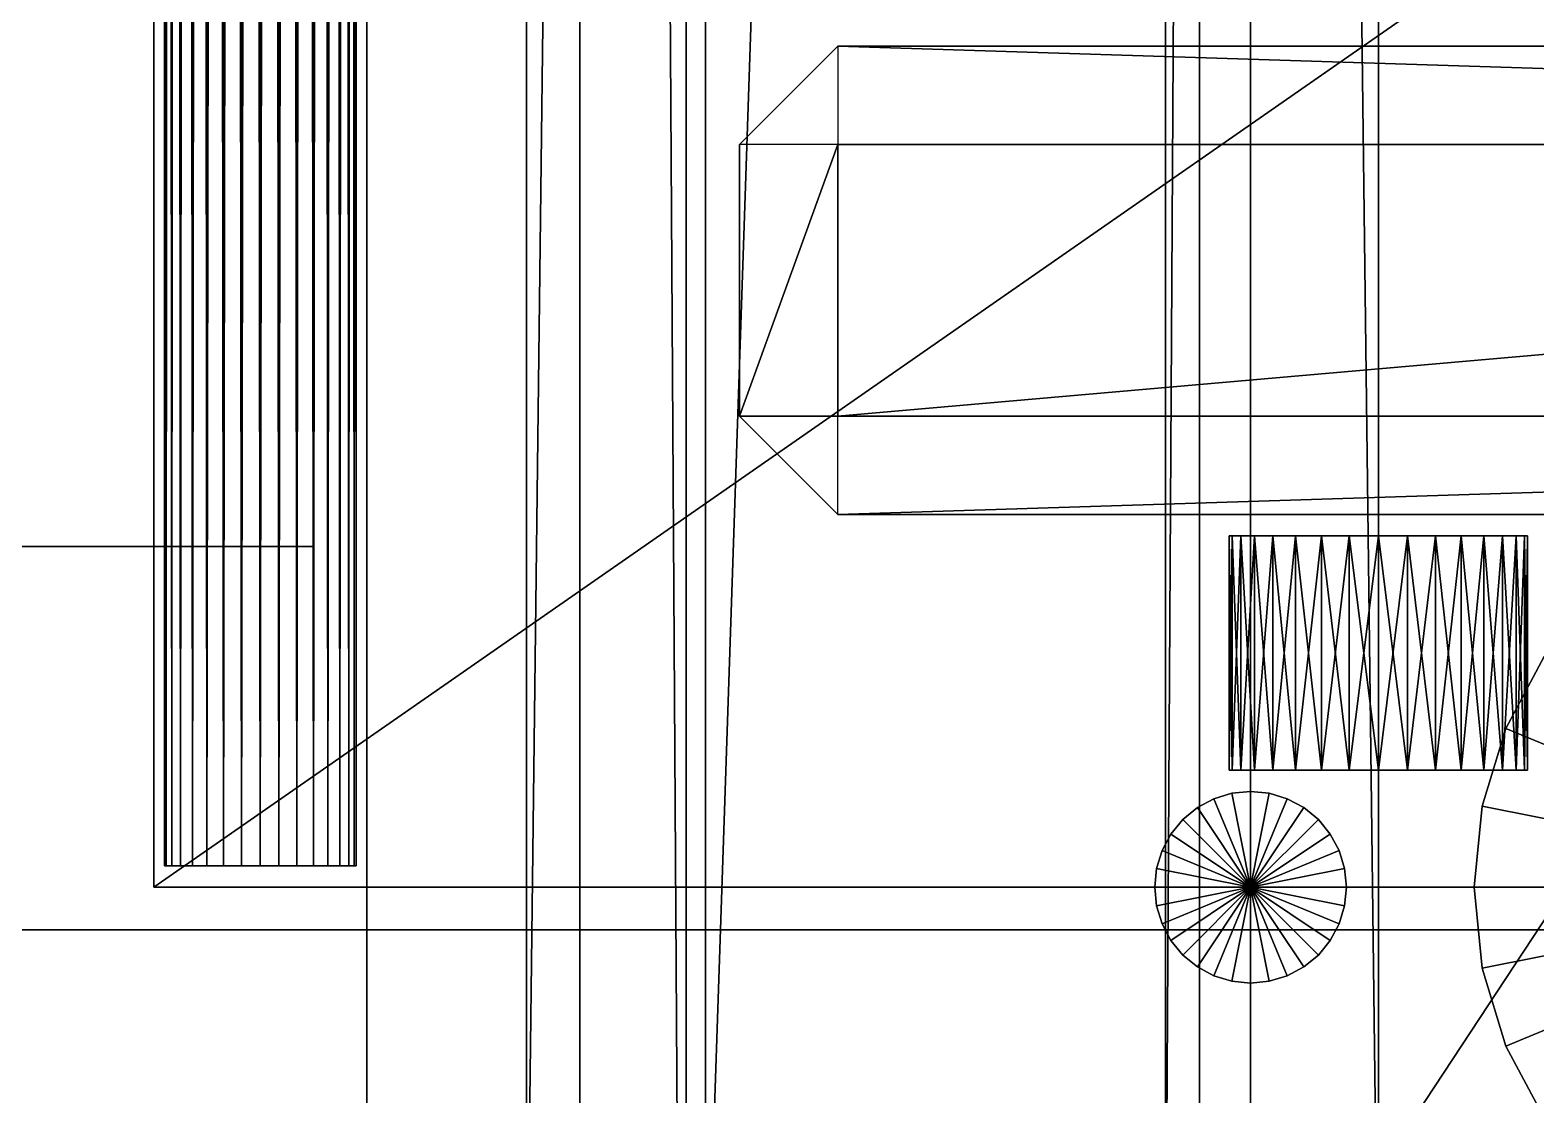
# Model space of a CAD drawing. Header units: millimetres. Extents: x -18 to 4450, y -985 to 970.
# Drawn here: x 123.4 to 264.8, y -661.5 to -561.5 of the extents above; entities that cross this region are included whole.
import ezdxf

# ---------------------------------------------------------------- set-up
doc = ezdxf.new("R2010")
doc.units = ezdxf.units.MM
for name, color, linetype in [('as_fitted_routes__j40_rt_010_headlamp_marker_horn_aux_lamp_branch_front_lamp_cross_loom', 1, 'CONTINUOUS'), ('body__grille_panel', 40, 'CONTINUOUS'), ('body__hood_closed_reference', 40, 'CONTINUOUS'), ('body__hood_crowned_closed_skin', 40, 'CONTINUOUS'), ('body__hood_front_rolled_lip_surface', 8, 'CONTINUOUS'), ('body__left_front_fender_rolled_upper_crown', 50, 'CONTINUOUS'), ('body__left_front_fender_sloped_outer_skin', 40, 'CONTINUOUS'), ('chassis__front_bumper', 250, 'CONTINUOUS'), ('chassis__left_front_bumper_stay_bolt_2', 9, 'CONTINUOUS'), ('chassis__left_front_bumper_stay_outer_plate', 251, 'CONTINUOUS'), ('front_detail__left_front_fender_turn_signal_lens', 30, 'CONTINUOUS'), ('front_detail__left_front_fender_turn_signal_screw_front', 9, 'CONTINUOUS')]:
    doc.layers.add(name, color=color, linetype=linetype)

msp = doc.modelspace()

# ---------------------------------------------------------------- linework, layer by layer
at = {"layer": 'as_fitted_routes__j40_rt_010_headlamp_marker_horn_aux_lamp_branch_front_lamp_cross_loom'}
for points in [[(136.172935, -639.999986, 736.755788), (136.172935, 639.999986, 736.755788), (136.000007, 639.999986, 735.000014)], [(136.172935, -639.999986, 736.755788), (136.000007, 639.999986, 735.000014), (136.000007, -639.999986, 735.000014)], [(136.000007, -639.999986, 735.000014), (136.000007, 639.999986, 735.000014), (136.172935, 639.999986, 733.244181)], [(136.000007, -639.999986, 735.000014), (136.172935, 639.999986, 733.244181), (136.172935, -639.999986, 733.244181)], [(136.685088, -639.999986, 738.444149), (136.685088, 639.999986, 738.444149), (136.172935, 639.999986, 736.755788)], [(136.685088, -639.999986, 738.444149), (136.172935, 639.999986, 736.755788), (136.172935, -639.999986, 736.755788)], [(136.172935, -639.999986, 733.244181), (136.172935, 639.999986, 733.244181), (136.685088, 639.999986, 731.55582)], [(136.172935, -639.999986, 733.244181), (136.685088, 639.999986, 731.55582), (136.685088, -639.999986, 731.55582)], [(137.516767, -639.999986, 740.000129), (137.516767, 639.999986, 740.000129), (136.685088, 639.999986, 738.444149)], [(137.516767, -639.999986, 740.000129), (136.685088, 639.999986, 738.444149), (136.685088, -639.999986, 738.444149)], [(136.685088, -639.999986, 731.55582), (136.685088, 639.999986, 731.55582), (137.516767, 639.999986, 729.99984)], [(136.685088, -639.999986, 731.55582), (137.516767, 639.999986, 729.99984), (137.516767, -639.999986, 729.99984)], [(138.636038, -639.999986, 741.363943), (138.636038, 639.999986, 741.363943), (137.516767, 639.999986, 740.000129)], [(138.636038, -639.999986, 741.363943), (137.516767, 639.999986, 740.000129), (137.516767, -639.999986, 740.000129)], [(137.516767, -639.999986, 729.99984), (137.516767, 639.999986, 729.99984), (138.636038, 639.999986, 728.636026)], [(137.516767, -639.999986, 729.99984), (138.636038, 639.999986, 728.636026), (138.636038, -639.999986, 728.636026)], [(139.999866, -639.999986, 742.483199), (139.999866, 639.999986, 742.483199), (138.636038, 639.999986, 741.363943)], [(139.999866, -639.999986, 742.483199), (138.636038, 639.999986, 741.363943), (138.636038, -639.999986, 741.363943)], [(138.636038, -639.999986, 728.636026), (138.636038, 639.999986, 728.636026), (139.999866, 639.999986, 727.51677)], [(138.636038, -639.999986, 728.636026), (139.999866, 639.999986, 727.51677), (139.999866, -639.999986, 727.51677)], [(141.555846, -639.999986, 743.314922), (141.555846, 639.999986, 743.314922), (139.999866, 639.999986, 742.483199)], [(141.555846, -639.999986, 743.314922), (139.999866, 639.999986, 742.483199), (139.999866, -639.999986, 742.483199)], [(139.999866, -639.999986, 727.51677), (139.999866, 639.999986, 727.51677), (141.555846, 639.999986, 726.685107)], [(139.999866, -639.999986, 727.51677), (141.555846, 639.999986, 726.685107), (141.555846, -639.999986, 726.685107)], [(143.244192, -639.999986, 743.827045), (143.244192, 639.999986, 743.827045), (141.555846, 639.999986, 743.314922)], [(143.244192, -639.999986, 743.827045), (141.555846, 639.999986, 743.314922), (141.555846, -639.999986, 743.314922)], [(141.555846, -639.999986, 726.685107), (141.555846, 639.999986, 726.685107), (143.244192, 639.999986, 726.172924)], [(141.555846, -639.999986, 726.685107), (143.244192, 639.999986, 726.172924), (143.244192, -639.999986, 726.172924)], [(144.999996, -639.999986, 744.000018), (144.999996, 639.999986, 744.000018), (143.244192, 639.999986, 743.827045)], [(144.999996, -639.999986, 744.000018), (143.244192, 639.999986, 743.827045), (143.244192, -639.999986, 743.827045)], [(143.244192, -639.999986, 726.172924), (143.244192, 639.999986, 726.172924), (144.999996, 639.999986, 726.000011)], [(143.244192, -639.999986, 726.172924), (144.999996, 639.999986, 726.000011), (144.999996, -639.999986, 726.000011)], [(146.755815, -639.999986, 743.827045), (146.755815, 639.999986, 743.827045), (144.999996, 639.999986, 744.000018)], [(146.755815, -639.999986, 743.827045), (144.999996, 639.999986, 744.000018), (144.999996, -639.999986, 744.000018)], [(144.999996, -639.999986, 726.000011), (144.999996, 639.999986, 726.000011), (146.755815, 639.999986, 726.172924)], [(144.999996, -639.999986, 726.000011), (146.755815, 639.999986, 726.172924), (146.755815, -639.999986, 726.172924)], [(148.444146, -639.999986, 743.314922), (148.444146, 639.999986, 743.314922), (146.755815, 639.999986, 743.827045)], [(148.444146, -639.999986, 743.314922), (146.755815, 639.999986, 743.827045), (146.755815, -639.999986, 743.827045)], [(146.755815, -639.999986, 726.172924), (146.755815, 639.999986, 726.172924), (148.444146, 639.999986, 726.685107)], [(146.755815, -639.999986, 726.172924), (148.444146, 639.999986, 726.685107), (148.444146, -639.999986, 726.685107)], [(150.000125, -639.999986, 742.483199), (150.000125, 639.999986, 742.483199), (148.444146, 639.999986, 743.314922)], [(150.000125, -639.999986, 742.483199), (148.444146, 639.999986, 743.314922), (148.444146, -639.999986, 743.314922)], [(148.444146, -639.999986, 726.685107), (148.444146, 639.999986, 726.685107), (150.000125, 639.999986, 727.51677)], [(148.444146, -639.999986, 726.685107), (150.000125, 639.999986, 727.51677), (150.000125, -639.999986, 727.51677)], [(151.363954, -639.999986, 741.363943), (151.363954, 639.999986, 741.363943), (150.000125, 639.999986, 742.483199)], [(151.363954, -639.999986, 741.363943), (150.000125, 639.999986, 742.483199), (150.000125, -639.999986, 742.483199)], [(150.000125, -639.999986, 727.51677), (150.000125, 639.999986, 727.51677), (151.363954, 639.999986, 728.636026)], [(150.000125, -639.999986, 727.51677), (151.363954, 639.999986, 728.636026), (151.363954, -639.999986, 728.636026)], [(152.483225, -639.999986, 740.000129), (152.483225, 639.999986, 740.000129), (151.363954, 639.999986, 741.363943)], [(152.483225, -639.999986, 740.000129), (151.363954, 639.999986, 741.363943), (151.363954, -639.999986, 741.363943)], [(151.363954, -639.999986, 728.636026), (151.363954, 639.999986, 728.636026), (152.483225, 639.999986, 729.99984)], [(151.363954, -639.999986, 728.636026), (152.483225, 639.999986, 729.99984), (152.483225, -639.999986, 729.99984)], [(153.314918, -639.999986, 738.444149), (153.314918, 639.999986, 738.444149), (152.483225, 639.999986, 740.000129)], [(153.314918, -639.999986, 738.444149), (152.483225, 639.999986, 740.000129), (152.483225, -639.999986, 740.000129)], [(152.483225, -639.999986, 729.99984), (152.483225, 639.999986, 729.99984), (153.314918, 639.999986, 731.55582)], [(152.483225, -639.999986, 729.99984), (153.314918, 639.999986, 731.55582), (153.314918, -639.999986, 731.55582)], [(153.827071, -639.999986, 736.755788), (153.827071, 639.999986, 736.755788), (153.314918, 639.999986, 738.444149)], [(153.827071, -639.999986, 736.755788), (153.314918, 639.999986, 738.444149), (153.314918, -639.999986, 738.444149)], [(153.314918, -639.999986, 731.55582), (153.314918, 639.999986, 731.55582), (153.827071, 639.999986, 733.244181)], [(153.314918, -639.999986, 731.55582), (153.827071, 639.999986, 733.244181), (153.827071, -639.999986, 733.244181)], [(153.999999, -639.999986, 735.000014), (153.999999, 639.999986, 735.000014), (153.827071, 639.999986, 736.755788)], [(153.999999, -639.999986, 735.000014), (153.827071, 639.999986, 736.755788), (153.827071, -639.999986, 736.755788)], [(153.827071, -639.999986, 733.244181), (153.827071, 639.999986, 733.244181), (153.999999, 639.999986, 735.000014)], [(153.827071, -639.999986, 733.244181), (153.999999, 639.999986, 735.000014), (153.999999, -639.999986, 735.000014)], [(144.999996, -639.999986, 735.000014), (136.000007, -639.999986, 735.000014), (136.172935, -639.999986, 736.755788)], [(144.999996, -639.999986, 735.000014), (136.172935, -639.999986, 733.244181), (136.000007, -639.999986, 735.000014)], [(144.999996, -639.999986, 735.000014), (136.172935, -639.999986, 736.755788), (136.685088, -639.999986, 738.444149)], [(144.999996, -639.999986, 735.000014), (136.685088, -639.999986, 731.55582), (136.172935, -639.999986, 733.244181)], [(144.999996, -639.999986, 735.000014), (136.685088, -639.999986, 738.444149), (137.516767, -639.999986, 740.000129)], [(144.999996, -639.999986, 735.000014), (137.516767, -639.999986, 729.99984), (136.685088, -639.999986, 731.55582)], [(144.999996, -639.999986, 735.000014), (137.516767, -639.999986, 740.000129), (138.636038, -639.999986, 741.363943)], [(144.999996, -639.999986, 735.000014), (138.636038, -639.999986, 728.636026), (137.516767, -639.999986, 729.99984)], [(144.999996, -639.999986, 735.000014), (138.636038, -639.999986, 741.363943), (139.999866, -639.999986, 742.483199)], [(144.999996, -639.999986, 735.000014), (139.999866, -639.999986, 727.51677), (138.636038, -639.999986, 728.636026)], [(144.999996, -639.999986, 735.000014), (139.999866, -639.999986, 742.483199), (141.555846, -639.999986, 743.314922)], [(144.999996, -639.999986, 735.000014), (141.555846, -639.999986, 726.685107), (139.999866, -639.999986, 727.51677)], [(144.999996, -639.999986, 735.000014), (141.555846, -639.999986, 743.314922), (143.244192, -639.999986, 743.827045)], [(144.999996, -639.999986, 735.000014), (143.244192, -639.999986, 726.172924), (141.555846, -639.999986, 726.685107)], [(144.999996, -639.999986, 735.000014), (143.244192, -639.999986, 743.827045), (144.999996, -639.999986, 744.000018)], [(144.999996, -639.999986, 735.000014), (144.999996, -639.999986, 726.000011), (143.244192, -639.999986, 726.172924)], [(144.999996, -639.999986, 735.000014), (153.827071, -639.999986, 736.755788), (153.999999, -639.999986, 735.000014)], [(144.999996, -639.999986, 735.000014), (153.314918, -639.999986, 738.444149), (153.827071, -639.999986, 736.755788)], [(144.999996, -639.999986, 735.000014), (152.483225, -639.999986, 740.000129), (153.314918, -639.999986, 738.444149)], [(144.999996, -639.999986, 735.000014), (151.363954, -639.999986, 741.363943), (152.483225, -639.999986, 740.000129)], [(144.999996, -639.999986, 735.000014), (150.000125, -639.999986, 742.483199), (151.363954, -639.999986, 741.363943)], [(144.999996, -639.999986, 735.000014), (148.444146, -639.999986, 743.314922), (150.000125, -639.999986, 742.483199)], [(144.999996, -639.999986, 735.000014), (146.755815, -639.999986, 743.827045), (148.444146, -639.999986, 743.314922)], [(144.999996, -639.999986, 735.000014), (144.999996, -639.999986, 744.000018), (146.755815, -639.999986, 743.827045)], [(144.999996, -639.999986, 735.000014), (146.755815, -639.999986, 726.172924), (144.999996, -639.999986, 726.000011)], [(144.999996, -639.999986, 735.000014), (148.444146, -639.999986, 726.685107), (146.755815, -639.999986, 726.172924)], [(144.999996, -639.999986, 735.000014), (150.000125, -639.999986, 727.51677), (148.444146, -639.999986, 726.685107)], [(144.999996, -639.999986, 735.000014), (151.363954, -639.999986, 728.636026), (150.000125, -639.999986, 727.51677)], [(144.999996, -639.999986, 735.000014), (152.483225, -639.999986, 729.99984), (151.363954, -639.999986, 728.636026)], [(144.999996, -639.999986, 735.000014), (153.314918, -639.999986, 731.55582), (152.483225, -639.999986, 729.99984)], [(144.999996, -639.999986, 735.000014), (153.827071, -639.999986, 733.244181), (153.314918, -639.999986, 731.55582)], [(144.999996, -639.999986, 735.000014), (153.999999, -639.999986, 735.000014), (153.827071, -639.999986, 733.244181)]]:
    msp.add_3dface(points, dxfattribs=at)
at = {"layer": 'body__grille_panel'}
for points in [[(170.000002, -688.199997, 806.800008), (170.000002, -688.199997, 1293.200016), (170.000002, 688.199997, 1293.200016)], [(170.000002, -688.199997, 806.800008), (170.000002, 688.199997, 1293.200016), (170.000002, 688.199997, 806.800008)], [(170.000002, -688.199997, 806.800008), (186.800003, -688.199997, 790.000021), (186.800003, 688.199997, 790.000021)], [(170.000002, -688.199997, 806.800008), (186.800003, 688.199997, 790.000021), (170.000002, 688.199997, 806.800008)], [(170.000002, -688.199997, 1293.200016), (186.800003, -688.199997, 1309.999943), (186.800003, 688.199997, 1309.999943)], [(170.000002, -688.199997, 1293.200016), (186.800003, 688.199997, 1309.999943), (170.000002, 688.199997, 1293.200016)], [(186.800003, -688.199997, 1309.999943), (233.199999, -688.199997, 1309.999943), (233.199999, 688.199997, 1309.999943)], [(186.800003, -688.199997, 1309.999943), (233.199999, 688.199997, 1309.999943), (186.800003, 688.199997, 1309.999943)], [(186.800003, -688.199997, 790.000021), (186.800003, 688.199997, 790.000021), (233.199999, 688.199997, 790.000021)], [(186.800003, -688.199997, 790.000021), (233.199999, 688.199997, 790.000021), (233.199999, -688.199997, 790.000021)], [(250, -688.199997, 806.800008), (233.199999, -688.199997, 790.000021), (233.199999, 688.199997, 790.000021)], [(250, -688.199997, 806.800008), (233.199999, 688.199997, 790.000021), (250, 688.199997, 806.800008)], [(250, -688.199997, 1293.200016), (233.199999, -688.199997, 1309.999943), (233.199999, 688.199997, 1309.999943)], [(250, -688.199997, 1293.200016), (233.199999, 688.199997, 1309.999943), (250, 688.199997, 1293.200016)], [(250, -688.199997, 806.800008), (250, 688.199997, 806.800008), (250, 688.199997, 1293.200016)], [(250, -688.199997, 806.800008), (250, 688.199997, 1293.200016), (250, -688.199997, 1293.200016)]]:
    msp.add_3dface(points, dxfattribs=at)
at = {"layer": 'body__hood_closed_reference'}
for points in [[(230.000004, -687.020004, 1222.980022), (230.000004, -687.020004, 1245.020032), (230.000004, 687.020004, 1245.020032)], [(230.000004, -687.020004, 1222.980022), (230.000004, 687.020004, 1245.020032), (230.000004, 687.020004, 1222.980022)], [(230.000004, -687.020004, 1222.980022), (237.979993, -687.020004, 1215.000033), (237.979993, 687.020004, 1215.000033)], [(230.000004, -687.020004, 1222.980022), (237.979993, 687.020004, 1215.000033), (230.000004, 687.020004, 1222.980022)], [(230.000004, -687.020004, 1245.020032), (237.979993, -687.020004, 1253.000021), (237.979993, 687.020004, 1253.000021)], [(230.000004, -687.020004, 1245.020032), (237.979993, 687.020004, 1253.000021), (230.000004, 687.020004, 1245.020032)], [(237.979993, -687.020004, 1253.000021), (1142.019987, -687.020004, 1253.000021), (1142.019987, 687.020004, 1253.000021)], [(237.979993, -687.020004, 1253.000021), (1142.019987, 687.020004, 1253.000021), (237.979993, 687.020004, 1253.000021)], [(237.979993, -687.020004, 1215.000033), (237.979993, 687.020004, 1215.000033), (1142.019987, 687.020004, 1215.000033)], [(237.979993, -687.020004, 1215.000033), (1142.019987, 687.020004, 1215.000033), (1142.019987, -687.020004, 1215.000033)]]:
    msp.add_3dface(points, dxfattribs=at)
at = {"layer": 'body__hood_crowned_closed_skin'}
for points in [[(135.000005, -642.00002, 1230.000019), (1057.999969, -642.00002, 1296.000004), (1057.999969, 0, 1322.000027)], [(135.000005, -642.00002, 1230.000019), (1057.999969, 0, 1322.000027), (135.000005, 0, 1256.000042)], [(135.000005, -642.00002, 1210.000038), (135.000005, 0, 1235.999942), (1057.999969, 0, 1302.000046)], [(135.000005, -642.00002, 1210.000038), (1057.999969, 0, 1302.000046), (1057.999969, -642.00002, 1276.000023)], [(135.000005, -642.00002, 1230.000019), (135.000005, 0, 1256.000042), (135.000005, 0, 1235.999942)], [(135.000005, -642.00002, 1230.000019), (135.000005, 0, 1235.999942), (135.000005, -642.00002, 1210.000038)], [(135.000005, -642.00002, 1230.000019), (135.000005, -642.00002, 1210.000038), (1057.999969, -642.00002, 1276.000023)], [(135.000005, -642.00002, 1230.000019), (1057.999969, -642.00002, 1276.000023), (1057.999969, -642.00002, 1296.000004)]]:
    msp.add_3dface(points, dxfattribs=at)
at = {"layer": 'body__hood_front_rolled_lip_surface'}
for points in [[(96.000001, -610.000014, 1203.999996), (96.000001, 610.000014, 1203.999996), (150.000006, 610.000014, 1218.000054)], [(96.000001, -610.000014, 1203.999996), (150.000006, 610.000014, 1218.000054), (150.000006, -610.000014, 1218.000054)], [(96.000001, -610.000014, 1248.000026), (150.000006, -610.000014, 1253.999949), (150.000006, 610.000014, 1253.999949)], [(96.000001, -610.000014, 1248.000026), (150.000006, 610.000014, 1253.999949), (96.000001, 610.000014, 1248.000026)], [(150.000006, 610.000014, 1218.000054), (150.000006, 610.000014, 1253.999949), (150.000006, -610.000014, 1253.999949)], [(150.000006, 610.000014, 1218.000054), (150.000006, -610.000014, 1253.999949), (150.000006, -610.000014, 1218.000054)], [(150.000006, -610.000014, 1218.000054), (150.000006, -610.000014, 1253.999949), (96.000001, -610.000014, 1248.000026)], [(150.000006, -610.000014, 1218.000054), (96.000001, -610.000014, 1248.000026), (96.000001, -610.000014, 1203.999996)]]:
    msp.add_3dface(points, dxfattribs=at)
at = {"layer": 'body__left_front_fender_rolled_upper_crown'}
for points in [[(155.000001, -754.000008, 1062.000036), (155.000001, -560.000002, 1062.000036), (1014.999986, -560.000002, 1238.000035)], [(155.000001, -754.000008, 1062.000036), (1014.999986, -560.000002, 1238.000035), (1014.999986, -754.000008, 1238.000035)], [(155.000001, -754.000008, 1110.000014), (1014.999986, -754.000008, 1268.000007), (1014.999986, -560.000002, 1268.000007)], [(155.000001, -754.000008, 1110.000014), (1014.999986, -560.000002, 1268.000007), (155.000001, -560.000002, 1110.000014)], [(155.000001, -754.000008, 1062.000036), (155.000001, -754.000008, 1110.000014), (155.000001, -560.000002, 1110.000014)], [(155.000001, -754.000008, 1062.000036), (155.000001, -560.000002, 1110.000014), (155.000001, -560.000002, 1062.000036)]]:
    msp.add_3dface(points, dxfattribs=at)
at = {"layer": 'body__left_front_fender_sloped_outer_skin'}
for points in [[(118.000001, -846.000016, 705.99997), (118.000001, -646.000028, 705.99997), (1034.999967, -646.000028, 744.000018)], [(118.000001, -846.000016, 705.99997), (1034.999967, -646.000028, 744.000018), (1034.999967, -846.000016, 744.000018)], [(118.000001, -846.000016, 1047.999978), (1034.999967, -846.000016, 1241.999984), (1034.999967, -646.000028, 1241.999984)], [(118.000001, -846.000016, 1047.999978), (1034.999967, -646.000028, 1241.999984), (118.000001, -646.000028, 1047.999978)], [(118.000001, -646.000028, 705.99997), (118.000001, -646.000028, 1047.999978), (1034.999967, -646.000028, 1241.999984)], [(118.000001, -646.000028, 705.99997), (1034.999967, -646.000028, 1241.999984), (1034.999967, -646.000028, 744.000018)]]:
    msp.add_3dface(points, dxfattribs=at)
at = {"layer": 'chassis__front_bumper'}
for points in [[(29.999999, -800.000012, 644.999981), (174.999997, -800.000012, 644.999981), (174.999997, 800.000012, 644.999981)], [(29.999999, -800.000012, 644.999981), (174.999997, 800.000012, 644.999981), (29.999999, 800.000012, 644.999981)], [(29.999999, -800.000012, 524.999976), (29.999999, 800.000012, 524.999976), (174.999997, 800.000012, 524.999976)], [(29.999999, -800.000012, 524.999976), (174.999997, 800.000012, 524.999976), (174.999997, -800.000012, 524.999976)], [(185.000002, -800.000012, 535.000026), (174.999997, -800.000012, 524.999976), (174.999997, 800.000012, 524.999976)], [(185.000002, -800.000012, 535.000026), (174.999997, 800.000012, 524.999976), (185.000002, 800.000012, 535.000026)], [(185.000002, -800.000012, 634.99999), (174.999997, -800.000012, 644.999981), (174.999997, 800.000012, 644.999981)], [(185.000002, -800.000012, 634.99999), (174.999997, 800.000012, 644.999981), (185.000002, 800.000012, 634.99999)], [(185.000002, -800.000012, 535.000026), (185.000002, 800.000012, 535.000026), (185.000002, 800.000012, 634.99999)], [(185.000002, -800.000012, 535.000026), (185.000002, 800.000012, 634.99999), (185.000002, -800.000012, 634.99999)]]:
    msp.add_3dface(points, dxfattribs=at)
at = {"layer": 'chassis__left_front_bumper_stay_bolt_2'}
for points in [[(236.269012, -630.999982, 552.731276), (236.269012, -609.000027, 552.731276), (236.000001, -609.000027, 550.000012)], [(236.269012, -630.999982, 552.731276), (236.000001, -609.000027, 550.000012), (236.000001, -630.999982, 550.000012)], [(250, -609.000027, 550.000012), (236.269012, -609.000027, 552.731276), (236.000001, -609.000027, 550.000012)], [(236.000001, -630.999982, 550.000012), (236.000001, -609.000027, 550.000012), (236.269012, -609.000027, 547.268748)], [(236.000001, -630.999982, 550.000012), (236.269012, -609.000027, 547.268748), (236.269012, -630.999982, 547.268748)], [(250, -609.000027, 550.000012), (236.000001, -609.000027, 550.000012), (236.269012, -609.000027, 547.268748)], [(237.065688, -630.999982, 555.357575), (237.065688, -609.000027, 555.357575), (236.269012, -609.000027, 552.731276)], [(237.065688, -630.999982, 555.357575), (236.269012, -609.000027, 552.731276), (236.269012, -630.999982, 552.731276)], [(250, -609.000027, 550.000012), (237.065688, -609.000027, 555.357575), (236.269012, -609.000027, 552.731276)], [(236.269012, -630.999982, 547.268748), (236.269012, -609.000027, 547.268748), (237.065688, -609.000027, 544.642448)], [(236.269012, -630.999982, 547.268748), (237.065688, -609.000027, 544.642448), (237.065688, -630.999982, 544.642448)], [(250, -609.000027, 550.000012), (236.269012, -609.000027, 547.268748), (237.065688, -609.000027, 544.642448)], [(238.359421, -630.999982, 557.778001), (238.359421, -609.000027, 557.778001), (237.065688, -609.000027, 555.357575)], [(238.359421, -630.999982, 557.778001), (237.065688, -609.000027, 555.357575), (237.065688, -630.999982, 555.357575)], [(250, -609.000027, 550.000012), (238.359421, -609.000027, 557.778001), (237.065688, -609.000027, 555.357575)], [(237.065688, -630.999982, 544.642448), (237.065688, -609.000027, 544.642448), (238.359421, -609.000027, 542.222023)], [(237.065688, -630.999982, 544.642448), (238.359421, -609.000027, 542.222023), (238.359421, -630.999982, 542.222023)], [(250, -609.000027, 550.000012), (237.065688, -609.000027, 544.642448), (238.359421, -609.000027, 542.222023)], [(240.100503, -630.999982, 559.899509), (240.100503, -609.000027, 559.899509), (238.359421, -609.000027, 557.778001)], [(240.100503, -630.999982, 559.899509), (238.359421, -609.000027, 557.778001), (238.359421, -630.999982, 557.778001)], [(250, -609.000027, 550.000012), (240.100503, -609.000027, 559.899509), (238.359421, -609.000027, 557.778001)], [(238.359421, -630.999982, 542.222023), (238.359421, -609.000027, 542.222023), (240.100503, -609.000027, 540.100515)], [(238.359421, -630.999982, 542.222023), (240.100503, -609.000027, 540.100515), (240.100503, -630.999982, 540.100515)], [(250, -609.000027, 550.000012), (238.359421, -609.000027, 542.222023), (240.100503, -609.000027, 540.100515)], [(242.222011, -630.999982, 561.640561), (242.222011, -609.000027, 561.640561), (240.100503, -609.000027, 559.899509)], [(242.222011, -630.999982, 561.640561), (240.100503, -609.000027, 559.899509), (240.100503, -630.999982, 559.899509)], [(250, -609.000027, 550.000012), (242.222011, -609.000027, 561.640561), (240.100503, -609.000027, 559.899509)], [(240.100503, -630.999982, 540.100515), (240.100503, -609.000027, 540.100515), (242.222011, -609.000027, 538.359404)], [(240.100503, -630.999982, 540.100515), (242.222011, -609.000027, 538.359404), (242.222011, -630.999982, 538.359404)], [(250, -609.000027, 550.000012), (240.100503, -609.000027, 540.100515), (242.222011, -609.000027, 538.359404)], [(244.642437, -630.999982, 562.934339), (244.642437, -609.000027, 562.934339), (242.222011, -609.000027, 561.640561)], [(244.642437, -630.999982, 562.934339), (242.222011, -609.000027, 561.640561), (242.222011, -630.999982, 561.640561)], [(250, -609.000027, 550.000012), (244.642437, -609.000027, 562.934339), (242.222011, -609.000027, 561.640561)], [(242.222011, -630.999982, 538.359404), (242.222011, -609.000027, 538.359404), (244.642437, -609.000027, 537.065685)], [(242.222011, -630.999982, 538.359404), (244.642437, -609.000027, 537.065685), (244.642437, -630.999982, 537.065685)], [(250, -609.000027, 550.000012), (242.222011, -609.000027, 538.359404), (244.642437, -609.000027, 537.065685)], [(247.268736, -630.999982, 563.731015), (247.268736, -609.000027, 563.731015), (244.642437, -609.000027, 562.934339)], [(247.268736, -630.999982, 563.731015), (244.642437, -609.000027, 562.934339), (244.642437, -630.999982, 562.934339)], [(250, -609.000027, 550.000012), (247.268736, -609.000027, 563.731015), (244.642437, -609.000027, 562.934339)], [(244.642437, -630.999982, 537.065685), (244.642437, -609.000027, 537.065685), (247.268736, -609.000027, 536.269009)], [(244.642437, -630.999982, 537.065685), (247.268736, -609.000027, 536.269009), (247.268736, -630.999982, 536.269009)], [(250, -609.000027, 550.000012), (244.642437, -609.000027, 537.065685), (247.268736, -609.000027, 536.269009)], [(250, -630.999982, 564.00001), (250, -609.000027, 564.00001), (247.268736, -609.000027, 563.731015)], [(250, -630.999982, 564.00001), (247.268736, -609.000027, 563.731015), (247.268736, -630.999982, 563.731015)], [(250, -609.000027, 550.000012), (250, -609.000027, 564.00001), (247.268736, -609.000027, 563.731015)], [(247.268736, -630.999982, 536.269009), (247.268736, -609.000027, 536.269009), (250, -609.000027, 536.000013)], [(247.268736, -630.999982, 536.269009), (250, -609.000027, 536.000013), (250, -630.999982, 536.000013)], [(250, -609.000027, 550.000012), (247.268736, -609.000027, 536.269009), (250, -609.000027, 536.000013)], [(250, -609.000027, 550.000012), (263.999999, -609.000027, 550.000012), (263.731003, -609.000027, 552.731276)], [(250, -609.000027, 550.000012), (263.731003, -609.000027, 552.731276), (262.934327, -609.000027, 555.357575)], [(250, -609.000027, 550.000012), (262.934327, -609.000027, 555.357575), (261.640579, -609.000027, 557.778001)], [(250, -609.000027, 550.000012), (261.640579, -609.000027, 557.778001), (259.899497, -609.000027, 559.899509)], [(250, -609.000027, 550.000012), (259.899497, -609.000027, 559.899509), (257.777989, -609.000027, 561.640561)], [(250, -609.000027, 550.000012), (257.777989, -609.000027, 561.640561), (255.357563, -609.000027, 562.934339)], [(250, -609.000027, 550.000012), (255.357563, -609.000027, 562.934339), (252.731264, -609.000027, 563.731015)], [(252.731264, -630.999982, 563.731015), (252.731264, -609.000027, 563.731015), (250, -609.000027, 564.00001)], [(252.731264, -630.999982, 563.731015), (250, -609.000027, 564.00001), (250, -630.999982, 564.00001)], [(250, -609.000027, 550.000012), (252.731264, -609.000027, 563.731015), (250, -609.000027, 564.00001)], [(250, -630.999982, 536.000013), (250, -609.000027, 536.000013), (252.731264, -609.000027, 536.269009)], [(250, -630.999982, 536.000013), (252.731264, -609.000027, 536.269009), (252.731264, -630.999982, 536.269009)], [(250, -609.000027, 550.000012), (250, -609.000027, 536.000013), (252.731264, -609.000027, 536.269009)], [(250, -609.000027, 550.000012), (252.731264, -609.000027, 536.269009), (255.357563, -609.000027, 537.065685)], [(250, -609.000027, 550.000012), (255.357563, -609.000027, 537.065685), (257.777989, -609.000027, 538.359404)], [(250, -609.000027, 550.000012), (257.777989, -609.000027, 538.359404), (259.899497, -609.000027, 540.100515)], [(250, -609.000027, 550.000012), (259.899497, -609.000027, 540.100515), (261.640579, -609.000027, 542.222023)], [(250, -609.000027, 550.000012), (261.640579, -609.000027, 542.222023), (262.934327, -609.000027, 544.642448)], [(250, -609.000027, 550.000012), (262.934327, -609.000027, 544.642448), (263.731003, -609.000027, 547.268748)], [(250, -609.000027, 550.000012), (263.731003, -609.000027, 547.268748), (263.999999, -609.000027, 550.000012)], [(255.357563, -630.999982, 562.934339), (255.357563, -609.000027, 562.934339), (252.731264, -609.000027, 563.731015)], [(255.357563, -630.999982, 562.934339), (252.731264, -609.000027, 563.731015), (252.731264, -630.999982, 563.731015)], [(252.731264, -630.999982, 536.269009), (252.731264, -609.000027, 536.269009), (255.357563, -609.000027, 537.065685)], [(252.731264, -630.999982, 536.269009), (255.357563, -609.000027, 537.065685), (255.357563, -630.999982, 537.065685)], [(257.777989, -630.999982, 561.640561), (257.777989, -609.000027, 561.640561), (255.357563, -609.000027, 562.934339)], [(257.777989, -630.999982, 561.640561), (255.357563, -609.000027, 562.934339), (255.357563, -630.999982, 562.934339)], [(255.357563, -630.999982, 537.065685), (255.357563, -609.000027, 537.065685), (257.777989, -609.000027, 538.359404)], [(255.357563, -630.999982, 537.065685), (257.777989, -609.000027, 538.359404), (257.777989, -630.999982, 538.359404)], [(259.899497, -630.999982, 559.899509), (259.899497, -609.000027, 559.899509), (257.777989, -609.000027, 561.640561)], [(259.899497, -630.999982, 559.899509), (257.777989, -609.000027, 561.640561), (257.777989, -630.999982, 561.640561)], [(257.777989, -630.999982, 538.359404), (257.777989, -609.000027, 538.359404), (259.899497, -609.000027, 540.100515)], [(257.777989, -630.999982, 538.359404), (259.899497, -609.000027, 540.100515), (259.899497, -630.999982, 540.100515)], [(261.640579, -630.999982, 557.778001), (261.640579, -609.000027, 557.778001), (259.899497, -609.000027, 559.899509)], [(261.640579, -630.999982, 557.778001), (259.899497, -609.000027, 559.899509), (259.899497, -630.999982, 559.899509)], [(259.899497, -630.999982, 540.100515), (259.899497, -609.000027, 540.100515), (261.640579, -609.000027, 542.222023)], [(259.899497, -630.999982, 540.100515), (261.640579, -609.000027, 542.222023), (261.640579, -630.999982, 542.222023)], [(262.934327, -630.999982, 555.357575), (262.934327, -609.000027, 555.357575), (261.640579, -609.000027, 557.778001)], [(262.934327, -630.999982, 555.357575), (261.640579, -609.000027, 557.778001), (261.640579, -630.999982, 557.778001)], [(261.640579, -630.999982, 542.222023), (261.640579, -609.000027, 542.222023), (262.934327, -609.000027, 544.642448)], [(261.640579, -630.999982, 542.222023), (262.934327, -609.000027, 544.642448), (262.934327, -630.999982, 544.642448)], [(263.731003, -630.999982, 552.731276), (263.731003, -609.000027, 552.731276), (262.934327, -609.000027, 555.357575)], [(263.731003, -630.999982, 552.731276), (262.934327, -609.000027, 555.357575), (262.934327, -630.999982, 555.357575)], [(262.934327, -630.999982, 544.642448), (262.934327, -609.000027, 544.642448), (263.731003, -609.000027, 547.268748)], [(262.934327, -630.999982, 544.642448), (263.731003, -609.000027, 547.268748), (263.731003, -630.999982, 547.268748)], [(263.999999, -630.999982, 550.000012), (263.999999, -609.000027, 550.000012), (263.731003, -609.000027, 552.731276)], [(263.999999, -630.999982, 550.000012), (263.731003, -609.000027, 552.731276), (263.731003, -630.999982, 552.731276)], [(263.731003, -630.999982, 547.268748), (263.731003, -609.000027, 547.268748), (263.999999, -609.000027, 550.000012)], [(263.731003, -630.999982, 547.268748), (263.999999, -609.000027, 550.000012), (263.999999, -630.999982, 550.000012)], [(250, -630.999982, 550.000012), (236.000001, -630.999982, 550.000012), (236.269012, -630.999982, 552.731276)], [(250, -630.999982, 550.000012), (236.269012, -630.999982, 547.268748), (236.000001, -630.999982, 550.000012)], [(250, -630.999982, 550.000012), (236.269012, -630.999982, 552.731276), (237.065688, -630.999982, 555.357575)], [(250, -630.999982, 550.000012), (237.065688, -630.999982, 544.642448), (236.269012, -630.999982, 547.268748)], [(250, -630.999982, 550.000012), (237.065688, -630.999982, 555.357575), (238.359421, -630.999982, 557.778001)], [(250, -630.999982, 550.000012), (238.359421, -630.999982, 542.222023), (237.065688, -630.999982, 544.642448)], [(250, -630.999982, 550.000012), (238.359421, -630.999982, 557.778001), (240.100503, -630.999982, 559.899509)], [(250, -630.999982, 550.000012), (240.100503, -630.999982, 540.100515), (238.359421, -630.999982, 542.222023)], [(250, -630.999982, 550.000012), (240.100503, -630.999982, 559.899509), (242.222011, -630.999982, 561.640561)], [(250, -630.999982, 550.000012), (242.222011, -630.999982, 538.359404), (240.100503, -630.999982, 540.100515)], [(250, -630.999982, 550.000012), (242.222011, -630.999982, 561.640561), (244.642437, -630.999982, 562.934339)], [(250, -630.999982, 550.000012), (244.642437, -630.999982, 537.065685), (242.222011, -630.999982, 538.359404)], [(250, -630.999982, 550.000012), (244.642437, -630.999982, 562.934339), (247.268736, -630.999982, 563.731015)], [(250, -630.999982, 550.000012), (247.268736, -630.999982, 536.269009), (244.642437, -630.999982, 537.065685)], [(250, -630.999982, 550.000012), (247.268736, -630.999982, 563.731015), (250, -630.999982, 564.00001)], [(250, -630.999982, 550.000012), (250, -630.999982, 536.000013), (247.268736, -630.999982, 536.269009)], [(250, -630.999982, 550.000012), (263.731003, -630.999982, 552.731276), (263.999999, -630.999982, 550.000012)], [(250, -630.999982, 550.000012), (262.934327, -630.999982, 555.357575), (263.731003, -630.999982, 552.731276)], [(250, -630.999982, 550.000012), (261.640579, -630.999982, 557.778001), (262.934327, -630.999982, 555.357575)], [(250, -630.999982, 550.000012), (259.899497, -630.999982, 559.899509), (261.640579, -630.999982, 557.778001)], [(250, -630.999982, 550.000012), (257.777989, -630.999982, 561.640561), (259.899497, -630.999982, 559.899509)], [(250, -630.999982, 550.000012), (255.357563, -630.999982, 562.934339), (257.777989, -630.999982, 561.640561)], [(250, -630.999982, 550.000012), (252.731264, -630.999982, 563.731015), (255.357563, -630.999982, 562.934339)], [(250, -630.999982, 550.000012), (250, -630.999982, 564.00001), (252.731264, -630.999982, 563.731015)], [(250, -630.999982, 550.000012), (252.731264, -630.999982, 536.269009), (250, -630.999982, 536.000013)], [(250, -630.999982, 550.000012), (255.357563, -630.999982, 537.065685), (252.731264, -630.999982, 536.269009)], [(250, -630.999982, 550.000012), (257.777989, -630.999982, 538.359404), (255.357563, -630.999982, 537.065685)], [(250, -630.999982, 550.000012), (259.899497, -630.999982, 540.100515), (257.777989, -630.999982, 538.359404)], [(250, -630.999982, 550.000012), (261.640579, -630.999982, 542.222023), (259.899497, -630.999982, 540.100515)], [(250, -630.999982, 550.000012), (262.934327, -630.999982, 544.642448), (261.640579, -630.999982, 542.222023)], [(250, -630.999982, 550.000012), (263.731003, -630.999982, 547.268748), (262.934327, -630.999982, 544.642448)], [(250, -630.999982, 550.000012), (263.999999, -630.999982, 550.000012), (263.731003, -630.999982, 547.268748)]]:
    msp.add_3dface(points, dxfattribs=at)
at = {"layer": 'chassis__left_front_bumper_stay_outer_plate'}
for points in [[(189.999998, -572.239995, 514.240026), (199.239999, -563.000023, 514.240026), (199.239999, -563.000023, 583.760023)], [(189.999998, -572.239995, 514.240026), (199.239999, -563.000023, 583.760023), (189.999998, -572.239995, 583.760023)], [(189.999998, -572.239995, 514.240026), (199.239999, -563.000023, 514.240026), (199.239999, -572.239995, 504.999995)], [(189.999998, -572.239995, 583.760023), (199.239999, -563.000023, 583.760023), (199.239999, -572.239995, 592.999995)], [(199.239999, -563.000023, 514.240026), (199.239999, -563.000023, 583.760023), (490.759999, -563.000023, 583.760023)], [(199.239999, -563.000023, 514.240026), (490.759999, -563.000023, 583.760023), (490.759999, -563.000023, 514.240026)], [(199.239999, -563.000023, 514.240026), (199.239999, -572.239995, 504.999995), (490.759999, -572.239995, 504.999995)], [(199.239999, -563.000023, 514.240026), (490.759999, -572.239995, 504.999995), (490.759999, -563.000023, 514.240026)], [(199.239999, -563.000023, 583.760023), (199.239999, -572.239995, 592.999995), (490.759999, -572.239995, 592.999995)], [(199.239999, -563.000023, 583.760023), (490.759999, -572.239995, 592.999995), (490.759999, -563.000023, 583.760023)], [(189.999998, -597.760022, 514.240026), (189.999998, -597.760022, 583.760023), (189.999998, -572.239995, 583.760023)], [(189.999998, -597.760022, 514.240026), (189.999998, -572.239995, 583.760023), (189.999998, -572.239995, 514.240026)], [(189.999998, -597.760022, 514.240026), (199.239999, -597.760022, 504.999995), (199.239999, -572.239995, 504.999995)], [(189.999998, -597.760022, 514.240026), (199.239999, -572.239995, 504.999995), (189.999998, -572.239995, 514.240026)], [(189.999998, -597.760022, 583.760023), (199.239999, -597.760022, 592.999995), (199.239999, -572.239995, 592.999995)], [(189.999998, -597.760022, 583.760023), (199.239999, -572.239995, 592.999995), (189.999998, -572.239995, 583.760023)], [(199.239999, -597.760022, 592.999995), (490.759999, -597.760022, 592.999995), (490.759999, -572.239995, 592.999995)], [(199.239999, -597.760022, 592.999995), (490.759999, -572.239995, 592.999995), (199.239999, -572.239995, 592.999995)], [(199.239999, -597.760022, 504.999995), (199.239999, -572.239995, 504.999995), (490.759999, -572.239995, 504.999995)], [(199.239999, -597.760022, 504.999995), (490.759999, -572.239995, 504.999995), (490.759999, -597.760022, 504.999995)], [(189.999998, -597.760022, 514.240026), (199.239999, -606.999993, 514.240026), (199.239999, -606.999993, 583.760023)], [(189.999998, -597.760022, 514.240026), (199.239999, -606.999993, 583.760023), (189.999998, -597.760022, 583.760023)], [(189.999998, -597.760022, 514.240026), (199.239999, -606.999993, 514.240026), (199.239999, -597.760022, 504.999995)], [(189.999998, -597.760022, 583.760023), (199.239999, -606.999993, 583.760023), (199.239999, -597.760022, 592.999995)], [(199.239999, -606.999993, 514.240026), (199.239999, -597.760022, 504.999995), (490.759999, -597.760022, 504.999995)], [(199.239999, -606.999993, 514.240026), (490.759999, -597.760022, 504.999995), (490.759999, -606.999993, 514.240026)], [(199.239999, -606.999993, 583.760023), (199.239999, -597.760022, 592.999995), (490.759999, -597.760022, 592.999995)], [(199.239999, -606.999993, 583.760023), (490.759999, -597.760022, 592.999995), (490.759999, -606.999993, 583.760023)], [(199.239999, -606.999993, 514.240026), (490.759999, -606.999993, 514.240026), (490.759999, -606.999993, 583.760023)], [(199.239999, -606.999993, 514.240026), (490.759999, -606.999993, 583.760023), (199.239999, -606.999993, 583.760023)]]:
    msp.add_3dface(points, dxfattribs=at)
at = {"layer": 'front_detail__left_front_fender_turn_signal_lens'}
for points in [[(265.572697, -620.332778, 1059.000015), (265.572697, -620.332778, 1090.999961), (261.968702, -627.075374, 1090.999961)], [(265.572697, -620.332778, 1059.000015), (261.968702, -627.075374, 1090.999961), (261.968702, -627.075374, 1059.000015)], [(298.000008, -642.00002, 1059.000015), (261.968702, -627.075374, 1059.000015), (265.572697, -620.332778, 1059.000015)], [(298.000008, -642.00002, 1090.999961), (265.572697, -620.332778, 1090.999961), (261.968702, -627.075374, 1090.999961)], [(261.968702, -627.075374, 1059.000015), (261.968702, -627.075374, 1090.999961), (259.749383, -634.391487, 1090.999961)], [(261.968702, -627.075374, 1059.000015), (259.749383, -634.391487, 1090.999961), (259.749383, -634.391487, 1059.000015)], [(298.000008, -642.00002, 1059.000015), (259.749383, -634.391487, 1059.000015), (261.968702, -627.075374, 1059.000015)], [(298.000008, -642.00002, 1090.999961), (261.968702, -627.075374, 1090.999961), (259.749383, -634.391487, 1090.999961)], [(259.749383, -634.391487, 1059.000015), (259.749383, -634.391487, 1090.999961), (259.000003, -642.00002, 1090.999961)], [(259.749383, -634.391487, 1059.000015), (259.000003, -642.00002, 1090.999961), (259.000003, -642.00002, 1059.000015)], [(298.000008, -642.00002, 1059.000015), (259.000003, -642.00002, 1059.000015), (259.749383, -634.391487, 1059.000015)], [(298.000008, -642.00002, 1090.999961), (259.749383, -634.391487, 1090.999961), (259.000003, -642.00002, 1090.999961)], [(259.000003, -642.00002, 1059.000015), (259.000003, -642.00002, 1090.999961), (259.749383, -649.608493, 1090.999961)], [(259.000003, -642.00002, 1059.000015), (259.749383, -649.608493, 1090.999961), (259.749383, -649.608493, 1059.000015)], [(298.000008, -642.00002, 1059.000015), (259.749383, -649.608493, 1059.000015), (259.000003, -642.00002, 1059.000015)], [(298.000008, -642.00002, 1090.999961), (259.000003, -642.00002, 1090.999961), (259.749383, -649.608493, 1090.999961)], [(298.000008, -642.00002, 1059.000015), (261.968702, -656.924665, 1059.000015), (259.749383, -649.608493, 1059.000015)], [(298.000008, -642.00002, 1090.999961), (259.749383, -649.608493, 1090.999961), (261.968702, -656.924665, 1090.999961)], [(298.000008, -642.00002, 1059.000015), (265.572697, -663.667262, 1059.000015), (261.968702, -656.924665, 1059.000015)], [(298.000008, -642.00002, 1090.999961), (261.968702, -656.924665, 1090.999961), (265.572697, -663.667262, 1090.999961)], [(259.749383, -649.608493, 1059.000015), (259.749383, -649.608493, 1090.999961), (261.968702, -656.924665, 1090.999961)], [(259.749383, -649.608493, 1059.000015), (261.968702, -656.924665, 1090.999961), (261.968702, -656.924665, 1059.000015)], [(261.968702, -656.924665, 1059.000015), (261.968702, -656.924665, 1090.999961), (265.572697, -663.667262, 1090.999961)], [(261.968702, -656.924665, 1059.000015), (265.572697, -663.667262, 1090.999961), (265.572697, -663.667262, 1059.000015)]]:
    msp.add_3dface(points, dxfattribs=at)
at = {"layer": 'front_detail__left_front_fender_turn_signal_screw_front'}
for points in [[(236.244187, -633.172929, 1072.000027), (236.244187, -633.172929, 1083.999991), (234.555855, -633.685112, 1083.999991)], [(236.244187, -633.172929, 1072.000027), (234.555855, -633.685112, 1083.999991), (234.555855, -633.685112, 1072.000027)], [(238.000005, -642.00002, 1072.000027), (234.555855, -633.685112, 1072.000027), (236.244187, -633.172929, 1072.000027)], [(238.000005, -642.00002, 1083.999991), (236.244187, -633.172929, 1083.999991), (234.555855, -633.685112, 1083.999991)], [(238.000005, -633.000016, 1072.000027), (238.000005, -633.000016, 1083.999991), (236.244187, -633.172929, 1083.999991)], [(238.000005, -633.000016, 1072.000027), (236.244187, -633.172929, 1083.999991), (236.244187, -633.172929, 1072.000027)], [(238.000005, -642.00002, 1072.000027), (236.244187, -633.172929, 1072.000027), (238.000005, -633.000016, 1072.000027)], [(238.000005, -642.00002, 1083.999991), (238.000005, -633.000016, 1083.999991), (236.244187, -633.172929, 1083.999991)], [(239.755809, -633.172929, 1072.000027), (239.755809, -633.172929, 1083.999991), (238.000005, -633.000016, 1083.999991)], [(239.755809, -633.172929, 1072.000027), (238.000005, -633.000016, 1083.999991), (238.000005, -633.000016, 1072.000027)], [(238.000005, -642.00002, 1072.000027), (238.000005, -633.000016, 1072.000027), (239.755809, -633.172929, 1072.000027)], [(238.000005, -642.00002, 1083.999991), (239.755809, -633.172929, 1083.999991), (238.000005, -633.000016, 1083.999991)], [(238.000005, -642.00002, 1072.000027), (239.755809, -633.172929, 1072.000027), (241.444156, -633.685112, 1072.000027)], [(238.000005, -642.00002, 1083.999991), (241.444156, -633.685112, 1083.999991), (239.755809, -633.172929, 1083.999991)], [(241.444156, -633.685112, 1072.000027), (241.444156, -633.685112, 1083.999991), (239.755809, -633.172929, 1083.999991)], [(241.444156, -633.685112, 1072.000027), (239.755809, -633.172929, 1083.999991), (239.755809, -633.172929, 1072.000027)], [(232.999861, -634.516776, 1072.000027), (232.999861, -634.516776, 1083.999991), (231.636032, -635.636032, 1083.999991)], [(232.999861, -634.516776, 1072.000027), (231.636032, -635.636032, 1083.999991), (231.636032, -635.636032, 1072.000027)], [(238.000005, -642.00002, 1072.000027), (231.636032, -635.636032, 1072.000027), (232.999861, -634.516776, 1072.000027)], [(238.000005, -642.00002, 1083.999991), (232.999861, -634.516776, 1083.999991), (231.636032, -635.636032, 1083.999991)], [(234.555855, -633.685112, 1072.000027), (234.555855, -633.685112, 1083.999991), (232.999861, -634.516776, 1083.999991)], [(234.555855, -633.685112, 1072.000027), (232.999861, -634.516776, 1083.999991), (232.999861, -634.516776, 1072.000027)], [(238.000005, -642.00002, 1072.000027), (232.999861, -634.516776, 1072.000027), (234.555855, -633.685112, 1072.000027)], [(238.000005, -642.00002, 1083.999991), (234.555855, -633.685112, 1083.999991), (232.999861, -634.516776, 1083.999991)], [(238.000005, -642.00002, 1072.000027), (241.444156, -633.685112, 1072.000027), (243.000135, -634.516776, 1072.000027)], [(238.000005, -642.00002, 1083.999991), (243.000135, -634.516776, 1083.999991), (241.444156, -633.685112, 1083.999991)], [(238.000005, -642.00002, 1072.000027), (243.000135, -634.516776, 1072.000027), (244.363964, -635.636032, 1072.000027)], [(238.000005, -642.00002, 1083.999991), (244.363964, -635.636032, 1083.999991), (243.000135, -634.516776, 1083.999991)], [(243.000135, -634.516776, 1072.000027), (243.000135, -634.516776, 1083.999991), (241.444156, -633.685112, 1083.999991)], [(243.000135, -634.516776, 1072.000027), (241.444156, -633.685112, 1083.999991), (241.444156, -633.685112, 1072.000027)], [(244.363964, -635.636032, 1072.000027), (244.363964, -635.636032, 1083.999991), (243.000135, -634.516776, 1083.999991)], [(244.363964, -635.636032, 1072.000027), (243.000135, -634.516776, 1083.999991), (243.000135, -634.516776, 1072.000027)], [(231.636032, -635.636032, 1072.000027), (231.636032, -635.636032, 1083.999991), (230.516776, -636.999846, 1083.999991)], [(231.636032, -635.636032, 1072.000027), (230.516776, -636.999846, 1083.999991), (230.516776, -636.999846, 1072.000027)], [(238.000005, -642.00002, 1072.000027), (230.516776, -636.999846, 1072.000027), (231.636032, -635.636032, 1072.000027)], [(238.000005, -642.00002, 1083.999991), (231.636032, -635.636032, 1083.999991), (230.516776, -636.999846, 1083.999991)], [(238.000005, -642.00002, 1072.000027), (244.363964, -635.636032, 1072.000027), (245.48322, -636.999846, 1072.000027)], [(238.000005, -642.00002, 1083.999991), (245.48322, -636.999846, 1083.999991), (244.363964, -635.636032, 1083.999991)], [(245.48322, -636.999846, 1072.000027), (245.48322, -636.999846, 1083.999991), (244.363964, -635.636032, 1083.999991)], [(245.48322, -636.999846, 1072.000027), (244.363964, -635.636032, 1083.999991), (244.363964, -635.636032, 1072.000027)], [(230.516776, -636.999846, 1072.000027), (230.516776, -636.999846, 1083.999991), (229.685083, -638.555825, 1083.999991)], [(230.516776, -636.999846, 1072.000027), (229.685083, -638.555825, 1083.999991), (229.685083, -638.555825, 1072.000027)], [(238.000005, -642.00002, 1072.000027), (229.685083, -638.555825, 1072.000027), (230.516776, -636.999846, 1072.000027)], [(238.000005, -642.00002, 1083.999991), (230.516776, -636.999846, 1083.999991), (229.685083, -638.555825, 1083.999991)], [(238.000005, -642.00002, 1072.000027), (245.48322, -636.999846, 1072.000027), (246.314913, -638.555825, 1072.000027)], [(238.000005, -642.00002, 1083.999991), (246.314913, -638.555825, 1083.999991), (245.48322, -636.999846, 1083.999991)], [(246.314913, -638.555825, 1072.000027), (246.314913, -638.555825, 1083.999991), (245.48322, -636.999846, 1083.999991)], [(246.314913, -638.555825, 1072.000027), (245.48322, -636.999846, 1083.999991), (245.48322, -636.999846, 1072.000027)], [(229.685083, -638.555825, 1072.000027), (229.685083, -638.555825, 1083.999991), (229.17293, -640.244186, 1083.999991)], [(229.685083, -638.555825, 1072.000027), (229.17293, -640.244186, 1083.999991), (229.17293, -640.244186, 1072.000027)], [(238.000005, -642.00002, 1072.000027), (229.17293, -640.244186, 1072.000027), (229.685083, -638.555825, 1072.000027)], [(238.000005, -642.00002, 1083.999991), (229.685083, -638.555825, 1083.999991), (229.17293, -640.244186, 1083.999991)], [(238.000005, -642.00002, 1072.000027), (246.314913, -638.555825, 1072.000027), (246.827066, -640.244186, 1072.000027)], [(238.000005, -642.00002, 1083.999991), (246.827066, -640.244186, 1083.999991), (246.314913, -638.555825, 1083.999991)], [(246.827066, -640.244186, 1072.000027), (246.827066, -640.244186, 1083.999991), (246.314913, -638.555825, 1083.999991)], [(246.827066, -640.244186, 1072.000027), (246.314913, -638.555825, 1083.999991), (246.314913, -638.555825, 1072.000027)], [(229.17293, -640.244186, 1072.000027), (229.17293, -640.244186, 1083.999991), (229.000002, -642.00002, 1083.999991)], [(229.17293, -640.244186, 1072.000027), (229.000002, -642.00002, 1083.999991), (229.000002, -642.00002, 1072.000027)], [(238.000005, -642.00002, 1072.000027), (229.000002, -642.00002, 1072.000027), (229.17293, -640.244186, 1072.000027)], [(238.000005, -642.00002, 1083.999991), (229.17293, -640.244186, 1083.999991), (229.000002, -642.00002, 1083.999991)], [(238.000005, -642.00002, 1072.000027), (246.827066, -640.244186, 1072.000027), (246.999994, -642.00002, 1072.000027)], [(238.000005, -642.00002, 1083.999991), (246.999994, -642.00002, 1083.999991), (246.827066, -640.244186, 1083.999991)], [(246.999994, -642.00002, 1072.000027), (246.999994, -642.00002, 1083.999991), (246.827066, -640.244186, 1083.999991)], [(246.999994, -642.00002, 1072.000027), (246.827066, -640.244186, 1083.999991), (246.827066, -640.244186, 1072.000027)], [(229.000002, -642.00002, 1072.000027), (229.000002, -642.00002, 1083.999991), (229.17293, -643.755794, 1083.999991)], [(229.000002, -642.00002, 1072.000027), (229.17293, -643.755794, 1083.999991), (229.17293, -643.755794, 1072.000027)], [(238.000005, -642.00002, 1072.000027), (229.17293, -643.755794, 1072.000027), (229.000002, -642.00002, 1072.000027)], [(238.000005, -642.00002, 1083.999991), (229.000002, -642.00002, 1083.999991), (229.17293, -643.755794, 1083.999991)], [(238.000005, -642.00002, 1072.000027), (229.685083, -645.444155, 1072.000027), (229.17293, -643.755794, 1072.000027)], [(238.000005, -642.00002, 1083.999991), (229.17293, -643.755794, 1083.999991), (229.685083, -645.444155, 1083.999991)], [(238.000005, -642.00002, 1072.000027), (230.516776, -647.000134, 1072.000027), (229.685083, -645.444155, 1072.000027)], [(238.000005, -642.00002, 1083.999991), (229.685083, -645.444155, 1083.999991), (230.516776, -647.000134, 1083.999991)], [(238.000005, -642.00002, 1072.000027), (231.636032, -648.363948, 1072.000027), (230.516776, -647.000134, 1072.000027)], [(238.000005, -642.00002, 1083.999991), (230.516776, -647.000134, 1083.999991), (231.636032, -648.363948, 1083.999991)], [(238.000005, -642.00002, 1072.000027), (232.999861, -649.483204, 1072.000027), (231.636032, -648.363948, 1072.000027)], [(238.000005, -642.00002, 1083.999991), (231.636032, -648.363948, 1083.999991), (232.999861, -649.483204, 1083.999991)], [(238.000005, -642.00002, 1072.000027), (234.555855, -650.314927, 1072.000027), (232.999861, -649.483204, 1072.000027)], [(238.000005, -642.00002, 1083.999991), (232.999861, -649.483204, 1083.999991), (234.555855, -650.314927, 1083.999991)], [(238.000005, -642.00002, 1072.000027), (236.244187, -650.82705, 1072.000027), (234.555855, -650.314927, 1072.000027)], [(238.000005, -642.00002, 1083.999991), (234.555855, -650.314927, 1083.999991), (236.244187, -650.82705, 1083.999991)], [(238.000005, -642.00002, 1072.000027), (238.000005, -651.000023, 1072.000027), (236.244187, -650.82705, 1072.000027)], [(238.000005, -642.00002, 1083.999991), (236.244187, -650.82705, 1083.999991), (238.000005, -651.000023, 1083.999991)], [(238.000005, -642.00002, 1072.000027), (239.755809, -650.82705, 1072.000027), (238.000005, -651.000023, 1072.000027)], [(238.000005, -642.00002, 1083.999991), (238.000005, -651.000023, 1083.999991), (239.755809, -650.82705, 1083.999991)], [(238.000005, -642.00002, 1072.000027), (241.444156, -650.314927, 1072.000027), (239.755809, -650.82705, 1072.000027)], [(238.000005, -642.00002, 1083.999991), (239.755809, -650.82705, 1083.999991), (241.444156, -650.314927, 1083.999991)], [(238.000005, -642.00002, 1072.000027), (243.000135, -649.483204, 1072.000027), (241.444156, -650.314927, 1072.000027)], [(238.000005, -642.00002, 1083.999991), (241.444156, -650.314927, 1083.999991), (243.000135, -649.483204, 1083.999991)], [(238.000005, -642.00002, 1072.000027), (244.363964, -648.363948, 1072.000027), (243.000135, -649.483204, 1072.000027)], [(238.000005, -642.00002, 1083.999991), (243.000135, -649.483204, 1083.999991), (244.363964, -648.363948, 1083.999991)], [(238.000005, -642.00002, 1072.000027), (245.48322, -647.000134, 1072.000027), (244.363964, -648.363948, 1072.000027)], [(238.000005, -642.00002, 1083.999991), (244.363964, -648.363948, 1083.999991), (245.48322, -647.000134, 1083.999991)], [(238.000005, -642.00002, 1072.000027), (246.314913, -645.444155, 1072.000027), (245.48322, -647.000134, 1072.000027)], [(238.000005, -642.00002, 1083.999991), (245.48322, -647.000134, 1083.999991), (246.314913, -645.444155, 1083.999991)], [(238.000005, -642.00002, 1072.000027), (246.827066, -643.755794, 1072.000027), (246.314913, -645.444155, 1072.000027)], [(238.000005, -642.00002, 1083.999991), (246.314913, -645.444155, 1083.999991), (246.827066, -643.755794, 1083.999991)], [(238.000005, -642.00002, 1072.000027), (246.999994, -642.00002, 1072.000027), (246.827066, -643.755794, 1072.000027)], [(238.000005, -642.00002, 1083.999991), (246.827066, -643.755794, 1083.999991), (246.999994, -642.00002, 1083.999991)], [(246.827066, -643.755794, 1072.000027), (246.827066, -643.755794, 1083.999991), (246.999994, -642.00002, 1083.999991)], [(246.827066, -643.755794, 1072.000027), (246.999994, -642.00002, 1083.999991), (246.999994, -642.00002, 1072.000027)], [(229.17293, -643.755794, 1072.000027), (229.17293, -643.755794, 1083.999991), (229.685083, -645.444155, 1083.999991)], [(229.17293, -643.755794, 1072.000027), (229.685083, -645.444155, 1083.999991), (229.685083, -645.444155, 1072.000027)], [(246.314913, -645.444155, 1072.000027), (246.314913, -645.444155, 1083.999991), (246.827066, -643.755794, 1083.999991)], [(246.314913, -645.444155, 1072.000027), (246.827066, -643.755794, 1083.999991), (246.827066, -643.755794, 1072.000027)], [(229.685083, -645.444155, 1072.000027), (229.685083, -645.444155, 1083.999991), (230.516776, -647.000134, 1083.999991)], [(229.685083, -645.444155, 1072.000027), (230.516776, -647.000134, 1083.999991), (230.516776, -647.000134, 1072.000027)], [(245.48322, -647.000134, 1072.000027), (245.48322, -647.000134, 1083.999991), (246.314913, -645.444155, 1083.999991)], [(245.48322, -647.000134, 1072.000027), (246.314913, -645.444155, 1083.999991), (246.314913, -645.444155, 1072.000027)], [(230.516776, -647.000134, 1072.000027), (230.516776, -647.000134, 1083.999991), (231.636032, -648.363948, 1083.999991)], [(230.516776, -647.000134, 1072.000027), (231.636032, -648.363948, 1083.999991), (231.636032, -648.363948, 1072.000027)], [(244.363964, -648.363948, 1072.000027), (244.363964, -648.363948, 1083.999991), (245.48322, -647.000134, 1083.999991)], [(244.363964, -648.363948, 1072.000027), (245.48322, -647.000134, 1083.999991), (245.48322, -647.000134, 1072.000027)], [(231.636032, -648.363948, 1072.000027), (231.636032, -648.363948, 1083.999991), (232.999861, -649.483204, 1083.999991)], [(231.636032, -648.363948, 1072.000027), (232.999861, -649.483204, 1083.999991), (232.999861, -649.483204, 1072.000027)], [(243.000135, -649.483204, 1072.000027), (243.000135, -649.483204, 1083.999991), (244.363964, -648.363948, 1083.999991)], [(243.000135, -649.483204, 1072.000027), (244.363964, -648.363948, 1083.999991), (244.363964, -648.363948, 1072.000027)], [(232.999861, -649.483204, 1072.000027), (232.999861, -649.483204, 1083.999991), (234.555855, -650.314927, 1083.999991)], [(232.999861, -649.483204, 1072.000027), (234.555855, -650.314927, 1083.999991), (234.555855, -650.314927, 1072.000027)], [(234.555855, -650.314927, 1072.000027), (234.555855, -650.314927, 1083.999991), (236.244187, -650.82705, 1083.999991)], [(234.555855, -650.314927, 1072.000027), (236.244187, -650.82705, 1083.999991), (236.244187, -650.82705, 1072.000027)], [(239.755809, -650.82705, 1072.000027), (239.755809, -650.82705, 1083.999991), (241.444156, -650.314927, 1083.999991)], [(239.755809, -650.82705, 1072.000027), (241.444156, -650.314927, 1083.999991), (241.444156, -650.314927, 1072.000027)], [(241.444156, -650.314927, 1072.000027), (241.444156, -650.314927, 1083.999991), (243.000135, -649.483204, 1083.999991)], [(241.444156, -650.314927, 1072.000027), (243.000135, -649.483204, 1083.999991), (243.000135, -649.483204, 1072.000027)], [(236.244187, -650.82705, 1072.000027), (236.244187, -650.82705, 1083.999991), (238.000005, -651.000023, 1083.999991)], [(236.244187, -650.82705, 1072.000027), (238.000005, -651.000023, 1083.999991), (238.000005, -651.000023, 1072.000027)], [(238.000005, -651.000023, 1072.000027), (238.000005, -651.000023, 1083.999991), (239.755809, -650.82705, 1083.999991)], [(238.000005, -651.000023, 1072.000027), (239.755809, -650.82705, 1083.999991), (239.755809, -650.82705, 1072.000027)]]:
    msp.add_3dface(points, dxfattribs=at)

doc.saveas('drawing.dxf')
